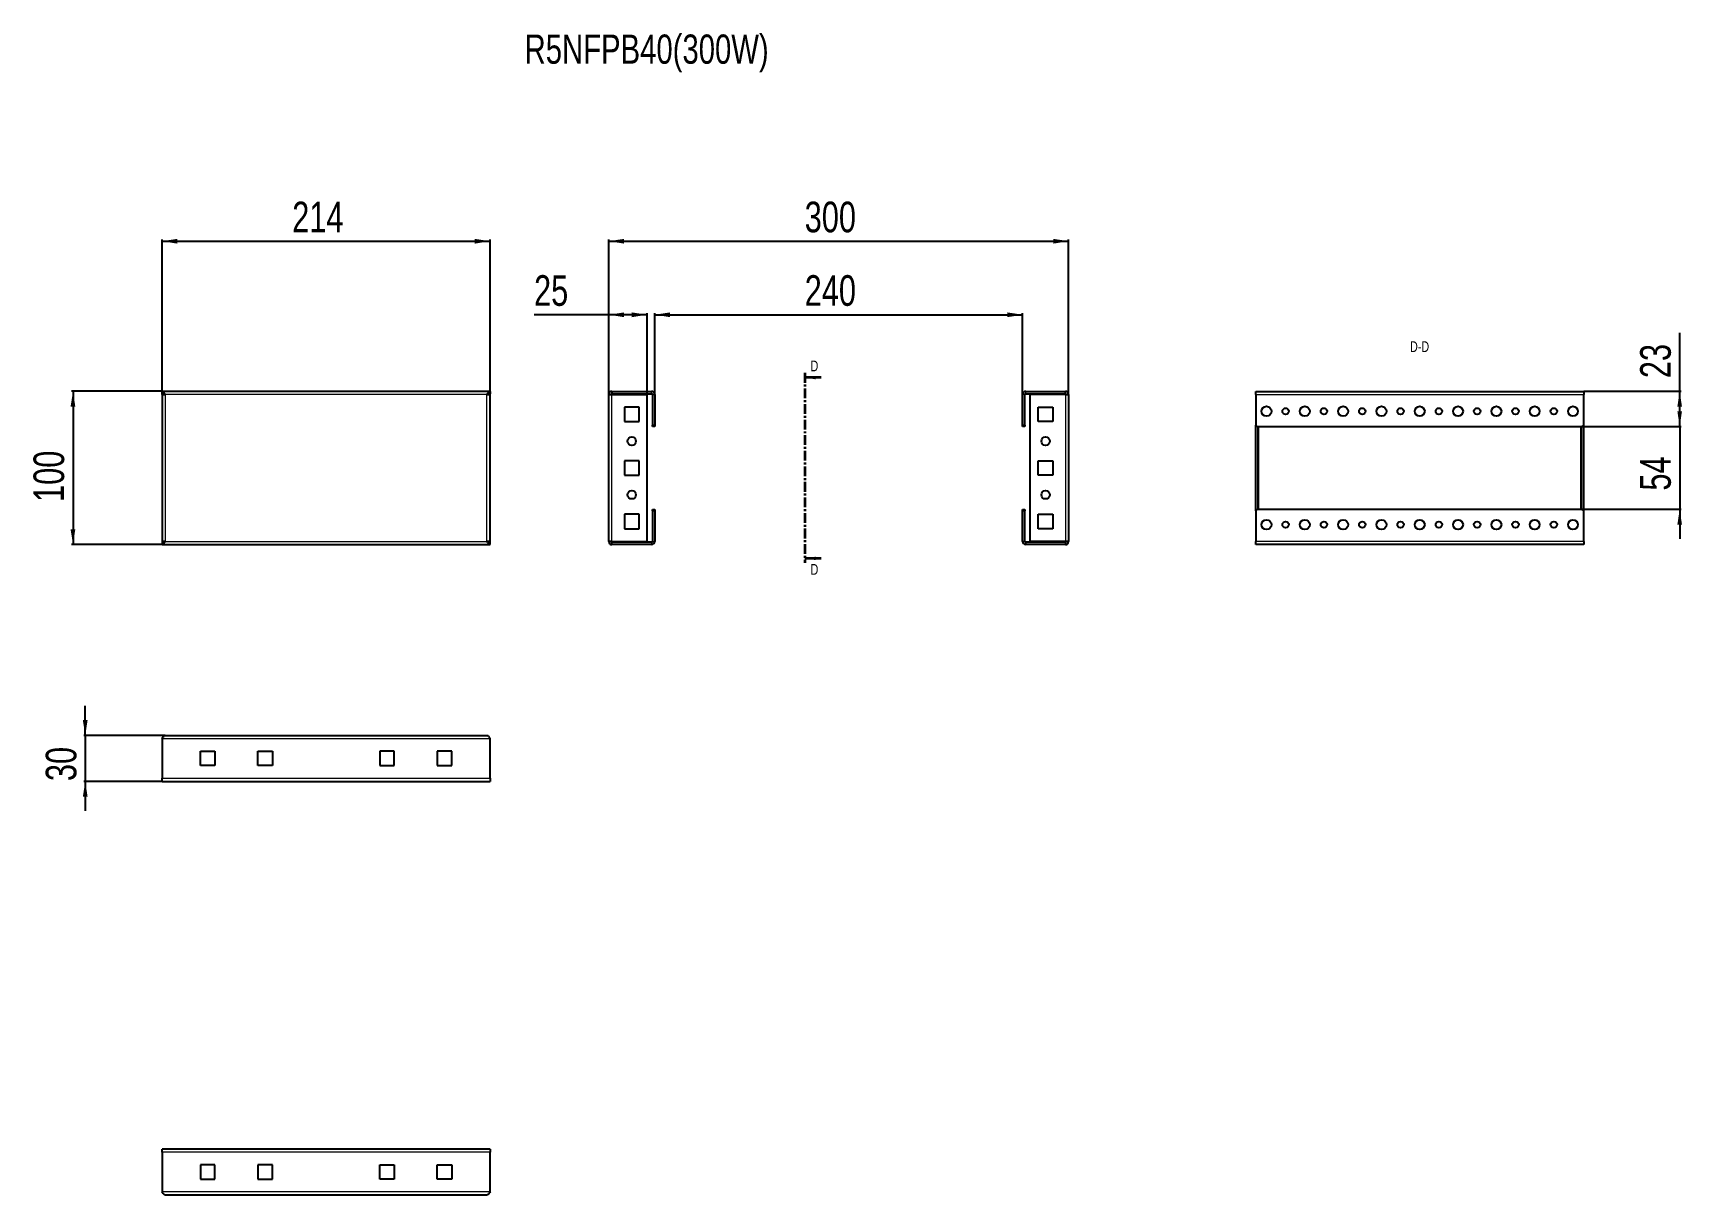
# Model space of a CAD drawing. Header units: millimetres. Extents: x -14 to 1062, y -192 to 566.
import ezdxf

# ---------------------------------------------------------------- set-up
doc = ezdxf.new("R2010")
doc.units = ezdxf.units.MM
doc.linetypes.add('CENTER', pattern=[10.16, 6.35, -1.27, 1.27, -1.27])
doc.layers.add('FORMAT', color=7, linetype='Continuous')
doc.styles.add('SLDTEXTSTYLE0', font='TXT', dxfattribs={"width": 0.75})
doc.dimstyles.new('SLDDIMSTYLE0', dxfattribs={"dimtxt": 20, "dimasz": 10, "dimexe": 0, "dimexo": 0.0625, "dimgap": 5, "dimtad": 2, "dimdec": 1, "dimrnd": 1e-09, "dimzin": 12, "dimdsep": 46, "dimtxsty": 'SLDTEXTSTYLE0', "dimsah": 1, "dimcen": 0.09, "dimadec": 0, "dimazin": 3, "dimtfac": 1, "dimtofl": 0, "dimtmove": 0, "dimatfit": 3, "dimfxl": 0, "dimfrac": 2, "dimtolj": 1, "dimtzin": 12, "dimarcsym": 0})
doc.dimstyles.new('SLDDIMSTYLE1', dxfattribs={"dimtxt": 20, "dimasz": 10, "dimexe": 0, "dimexo": 0.0625, "dimgap": 5, "dimtad": 2, "dimdec": 1, "dimrnd": 1e-09, "dimzin": 12, "dimdsep": 46, "dimtxsty": 'SLDTEXTSTYLE0', "dimsah": 1, "dimcen": 0.09, "dimadec": 0, "dimazin": 3, "dimtfac": 1, "dimtmove": 0, "dimatfit": 0, "dimfxl": 0, "dimfrac": 2, "dimtolj": 1, "dimtzin": 12, "dimarcsym": 0})

# ---------------------------------------------------------------- blocks, each defined once
blk = doc.blocks.new('_D')
at = {"layer": 'FORMAT'}
for p, q in [((70.2, 330.6), (70.2, 431.6)), ((70.2, 430.6), (284.2, 430.6)), ((284.2, 330.6), (284.2, 431.6))]:
    blk.add_line(p, q, dxfattribs=at)
for points in [[(70.2, 430.6), (80.2, 429), (80.2, 432.1)], [(284.2, 430.6), (274.2, 432.1), (274.2, 429)]]:
    blk.add_solid(points, dxfattribs=at)
at = {"layer": 'FORMAT', "insert": (155.1, 456.4), "char_height": 20, "attachment_point": 1, "style": 'SLDTEXTSTYLE0'}
blk.add_mtext('214', dxfattribs=at)
blk = doc.blocks.new('_D_1')
at = {"layer": 'FORMAT'}
for p, q in [((70.2, 332.6), (11.1, 332.6)), ((12.1, 332.6), (12.1, 232.6)), ((70.2, 232.6), (11.1, 232.6))]:
    blk.add_line(p, q, dxfattribs=at)
for points in [[(12.1, 332.6), (10.5, 322.6), (13.6, 322.6)], [(12.1, 232.6), (13.6, 242.6), (10.5, 242.6)]]:
    blk.add_solid(points, dxfattribs=at)
at = {"layer": 'FORMAT', "insert": (-13.7, 260.4), "char_height": 20, "attachment_point": 1, "rotation": 90, "style": 'SLDTEXTSTYLE0'}
blk.add_mtext('100', dxfattribs=at)
blk = doc.blocks.new('_D_2')
at = {"layer": 'FORMAT'}
for p, q in [((361.7, 330.5), (361.7, 431.6)), ((361.7, 430.6), (661.7, 430.6)), ((661.7, 330.5), (661.7, 431.6))]:
    blk.add_line(p, q, dxfattribs=at)
for points in [[(361.7, 430.6), (371.7, 429), (371.7, 432.1)], [(661.7, 430.6), (651.7, 432.1), (651.7, 429)]]:
    blk.add_solid(points, dxfattribs=at)
at = {"layer": 'FORMAT', "insert": (489.5, 456.4), "char_height": 20, "attachment_point": 1, "style": 'SLDTEXTSTYLE0'}
blk.add_mtext('300', dxfattribs=at)
blk = doc.blocks.new('_D_3')
at = {"layer": 'FORMAT'}
for p, q in [((391.7, 330.5), (391.7, 383.6)), ((391.7, 382.6), (631.7, 382.6)), ((631.7, 330.5), (631.7, 383.6))]:
    blk.add_line(p, q, dxfattribs=at)
for points in [[(391.7, 382.6), (401.7, 381), (401.7, 384.1)], [(631.7, 382.6), (621.7, 384.1), (621.7, 381)]]:
    blk.add_solid(points, dxfattribs=at)
at = {"layer": 'FORMAT', "insert": (489.5, 408.4), "char_height": 20, "attachment_point": 1, "style": 'SLDTEXTSTYLE0'}
blk.add_mtext('240', dxfattribs=at)
blk = doc.blocks.new('_D_4')
at = {"layer": 'FORMAT'}
for p, q in [((361.7, 382.6), (312.9, 382.6)), ((361.7, 330.5), (361.7, 383.6)), ((386.7, 382.6), (361.7, 382.6)), ((386.7, 330.6), (386.7, 383.6))]:
    blk.add_line(p, q, dxfattribs=at)
for points in [[(361.7, 382.6), (371.7, 381), (371.7, 384.1)], [(386.7, 382.6), (376.7, 384.1), (376.7, 381)]]:
    blk.add_solid(points, dxfattribs=at)
at = {"layer": 'FORMAT', "insert": (312.9, 408.4), "char_height": 20, "attachment_point": 1, "style": 'SLDTEXTSTYLE0'}
blk.add_mtext('25', dxfattribs=at)
blk = doc.blocks.new('_D_5')
at = {"layer": 'FORMAT'}
for p, q in [((20.1, 108), (20.1, 127.3)), ((72.3, 108), (19.1, 108)), ((20.1, 108), (20.1, 78)), ((70.2, 78), (19.1, 78)), ((20.1, 78), (20.1, 58.8))]:
    blk.add_line(p, q, dxfattribs=at)
for points in [[(20.1, 108), (21.6, 118), (18.5, 118)], [(20.1, 78), (18.5, 68), (21.6, 68)]]:
    blk.add_solid(points, dxfattribs=at)
at = {"layer": 'FORMAT', "insert": (-5.7, 78.2), "char_height": 20, "attachment_point": 1, "rotation": 90, "style": 'SLDTEXTSTYLE0'}
blk.add_mtext('30', dxfattribs=at)
blk = doc.blocks.new('_D_6')
at = {"layer": 'FORMAT'}
for p, q in [((1060.4, 309.6), (1060.4, 328.8)), ((996.8, 309.6), (1061.4, 309.6)), ((1060.4, 309.6), (1060.4, 255.6)), ((996.8, 255.6), (1061.4, 255.6)), ((1060.4, 255.6), (1060.4, 236.3))]:
    blk.add_line(p, q, dxfattribs=at)
for points in [[(1060.4, 309.6), (1061.9, 319.6), (1058.9, 319.6)], [(1060.4, 255.6), (1058.9, 245.6), (1061.9, 245.6)]]:
    blk.add_solid(points, dxfattribs=at)
at = {"layer": 'FORMAT', "insert": (1034.6, 267.8), "char_height": 20, "attachment_point": 1, "rotation": 90, "style": 'SLDTEXTSTYLE0'}
blk.add_mtext('54', dxfattribs=at)
blk = doc.blocks.new('_D_7')
at = {"layer": 'FORMAT'}
for p, q in [((1060.4, 332.6), (1060.4, 370.7)), ((997.8, 332.6), (1061.4, 332.6)), ((1060.4, 309.6), (1060.4, 332.6)), ((996.8, 309.6), (1061.4, 309.6))]:
    blk.add_line(p, q, dxfattribs=at)
for points in [[(1060.4, 332.6), (1058.9, 322.6), (1061.9, 322.6)], [(1060.4, 309.6), (1061.9, 319.6), (1058.9, 319.6)]]:
    blk.add_solid(points, dxfattribs=at)
at = {"layer": 'FORMAT', "insert": (1034.6, 341.2), "char_height": 20, "attachment_point": 1, "rotation": 90, "style": 'SLDTEXTSTYLE0'}
blk.add_mtext('23', dxfattribs=at)

msp = doc.modelspace()

# ---------------------------------------------------------------- linework, layer by layer
at = {"color": 7, "linetype": 'CENTER', "lineweight": 35}
msp.add_line((489.6, 344.57), (489.6, 220.56), dxfattribs=at)
at = {"color": 7, "linetype": 'Continuous', "lineweight": 35}
for p, q in [((500.24, 341.57), (489.6, 341.57)), ((500.24, 223.56), (489.6, 223.56))]:
    msp.add_line(p, q, dxfattribs=at)
at = {"color": 7, "linetype": 'Continuous', "lineweight": 25}
for p, q in [((70.22, 331.07), (70.22, 332.57)), ((284.22, 332.57), (70.22, 332.57)), ((70.22, 331.07), (70.22, 330.57)), ((70.22, 330.57), (70.22, 234.57)), ((70.22, 330.57), (71.72, 330.57)), ((284.22, 330.57), (282.72, 330.57)), ((284.22, 332.57), (284.22, 331.07)), ((284.22, 330.57), (284.22, 331.07)), ((284.22, 234.57), (284.22, 330.57)), ((361.66, 234.67), (361.66, 330.47)), ((363.76, 332.57), (363.76, 331.07)), ((363.76, 332.57), (389.56, 332.57)), ((363.76, 331.07), (389.56, 331.07)), ((363.76, 330.57), (386.66, 330.57)), ((386.66, 234.57), (386.66, 330.57)), ((390.16, 330.47), (390.16, 310.57)), ((391.66, 330.47), (391.66, 310.57)), ((631.66, 310.57), (631.66, 330.47)), ((633.16, 310.57), (633.16, 330.47)), ((633.76, 332.57), (659.56, 332.57)), ((633.76, 331.07), (659.56, 331.07)), ((636.66, 234.57), (636.66, 330.57)), ((659.56, 330.57), (636.66, 330.57)), ((659.56, 331.07), (659.56, 332.57)), ((661.66, 330.47), (661.66, 234.67)), ((783.79, 332.57), (997.79, 332.57)), ((783.79, 330.47), (783.79, 332.57)), ((783.79, 330.47), (783.79, 310.57)), ((997.79, 332.57), (997.79, 330.47)), ((997.79, 310.57), (997.79, 330.47)), ((371.91, 322.32), (371.91, 312.82)), ((381.41, 322.32), (371.91, 322.32)), ((371.91, 312.82), (381.41, 312.82)), ((381.41, 312.82), (381.41, 322.32)), ((641.91, 322.32), (651.41, 322.32)), ((641.91, 312.82), (641.91, 322.32)), ((651.41, 312.82), (641.91, 312.82)), ((651.41, 322.32), (651.41, 312.82)), ((390.16, 310.57), (391.66, 310.57)), ((390.16, 309.57), (390.16, 310.57)), ((391.66, 309.57), (390.16, 309.57)), ((391.66, 310.57), (391.66, 309.57)), ((631.66, 310.57), (633.16, 310.57)), ((631.66, 309.57), (631.66, 310.57)), ((633.16, 309.57), (631.66, 309.57)), ((633.16, 310.57), (633.16, 309.57)), ((783.79, 310.57), (784.79, 309.57)), ((783.79, 254.57), (783.79, 310.57)), ((784.79, 309.57), (996.79, 309.57)), ((785.29, 255.57), (785.29, 309.57)), ((996.29, 255.57), (996.29, 309.57)), ((996.79, 309.57), (997.79, 310.57)), ((997.79, 254.57), (997.79, 310.57)), ((371.91, 287.32), (371.91, 277.82)), ((381.41, 287.32), (371.91, 287.32)), ((381.41, 277.82), (381.41, 287.32)), ((641.91, 287.32), (651.41, 287.32)), ((641.91, 277.82), (641.91, 287.32)), ((651.41, 287.32), (651.41, 277.82)), ((371.91, 277.82), (381.41, 277.82)), ((651.41, 277.82), (641.91, 277.82)), ((381.41, 252.32), (371.91, 252.32)), ((371.91, 252.32), (371.91, 242.82)), ((381.41, 242.82), (381.41, 252.32)), ((390.16, 255.57), (391.66, 255.57)), ((390.16, 254.57), (390.16, 255.57)), ((391.66, 254.57), (390.16, 254.57)), ((390.16, 254.57), (390.16, 234.67)), ((391.66, 255.57), (391.66, 254.57)), ((391.66, 254.57), (391.66, 234.67)), ((631.66, 255.57), (633.16, 255.57)), ((631.66, 254.57), (631.66, 255.57)), ((633.16, 254.57), (631.66, 254.57)), ((631.66, 234.67), (631.66, 254.57)), ((633.16, 255.57), (633.16, 254.57)), ((633.16, 234.67), (633.16, 254.57)), ((641.91, 252.32), (651.41, 252.32)), ((641.91, 242.82), (641.91, 252.32)), ((651.41, 252.32), (651.41, 242.82)), ((784.79, 255.57), (783.79, 254.57)), ((783.79, 254.57), (783.79, 234.67)), ((996.79, 255.57), (784.79, 255.57)), ((997.79, 254.57), (996.79, 255.57)), ((997.79, 234.67), (997.79, 254.57)), ((371.91, 242.82), (381.41, 242.82)), ((651.41, 242.82), (641.91, 242.82)), ((71.72, 234.57), (70.22, 234.57)), ((70.22, 234.57), (70.22, 234.07)), ((70.22, 234.07), (70.22, 232.57)), ((70.22, 232.57), (284.22, 232.57)), ((282.72, 234.57), (284.22, 234.57)), ((284.22, 234.07), (284.22, 234.57)), ((284.22, 232.57), (284.22, 234.07)), ((363.76, 234.57), (386.66, 234.57)), ((363.76, 232.57), (363.76, 234.07)), ((389.56, 234.07), (363.76, 234.07)), ((389.56, 232.57), (363.76, 232.57)), ((659.56, 234.07), (633.76, 234.07)), ((659.56, 232.57), (633.76, 232.57)), ((659.56, 234.57), (636.66, 234.57)), ((659.56, 234.07), (659.56, 232.57)), ((783.79, 232.57), (783.79, 234.67)), ((997.79, 232.57), (783.79, 232.57)), ((997.79, 234.67), (997.79, 232.57)), ((72.32, 108.02), (282.12, 108.02)), ((70.22, 105.92), (70.22, 80.12)), ((95.22, 97.77), (104.72, 97.77)), ((95.22, 88.27), (95.22, 97.77)), ((104.72, 97.77), (104.72, 88.27)), ((132.72, 97.77), (142.22, 97.77)), ((132.72, 88.27), (132.72, 97.77)), ((142.22, 97.77), (142.22, 88.27)), ((221.72, 97.77), (212.22, 97.77)), ((212.22, 97.77), (212.22, 88.27)), ((221.72, 88.27), (221.72, 97.77)), ((249.72, 97.77), (249.72, 88.27)), ((259.22, 97.77), (249.72, 97.77)), ((259.22, 88.27), (259.22, 97.77)), ((284.22, 80.12), (284.22, 105.92)), ((104.72, 88.27), (95.22, 88.27)), ((142.22, 88.27), (132.72, 88.27)), ((212.22, 88.27), (221.72, 88.27)), ((249.72, 88.27), (259.22, 88.27)), ((70.22, 78.02), (70.22, 80.12)), ((70.22, 78.02), (284.22, 78.02)), ((284.22, 80.12), (284.22, 78.02)), ((70.22, -164.08), (70.22, -161.98)), ((284.22, -161.98), (70.22, -161.98)), ((70.22, -164.08), (70.22, -189.88)), ((284.22, -161.98), (284.22, -164.08)), ((284.22, -189.88), (284.22, -164.08)), ((104.72, -172.23), (95.22, -172.23)), ((95.22, -172.23), (95.22, -181.73)), ((95.22, -181.73), (104.72, -181.73)), ((104.72, -181.73), (104.72, -172.23)), ((142.22, -172.23), (132.72, -172.23)), ((132.72, -172.23), (132.72, -181.73)), ((132.72, -181.73), (142.22, -181.73)), ((142.22, -181.73), (142.22, -172.23)), ((212.22, -181.73), (212.22, -172.23)), ((212.22, -172.23), (221.72, -172.23)), ((221.72, -181.73), (212.22, -181.73)), ((221.72, -172.23), (221.72, -181.73)), ((249.72, -172.23), (259.22, -172.23)), ((249.72, -181.73), (249.72, -172.23)), ((259.22, -181.73), (249.72, -181.73)), ((259.22, -172.23), (259.22, -181.73)), ((282.12, -191.98), (72.32, -191.98))]:
    msp.add_line(p, q, dxfattribs=at)
at = {"color": 8, "linetype": 'Continuous', "lineweight": 18}
for p, q in [((72.32, 330.47), (72.32, 234.67)), ((282.12, 330.47), (72.32, 330.47)), ((282.12, 234.67), (282.12, 330.47)), ((363.76, 234.57), (363.76, 330.57)), ((389.56, 331.07), (389.56, 332.57)), ((390.16, 330.47), (391.66, 330.47)), ((633.16, 330.47), (631.66, 330.47)), ((633.76, 331.07), (633.76, 332.57)), ((659.56, 330.57), (659.56, 234.57)), ((783.79, 330.47), (997.79, 330.47)), ((785.89, 255.57), (785.89, 309.57)), ((995.69, 309.57), (995.69, 255.57)), ((72.32, 234.67), (282.12, 234.67)), ((389.56, 234.07), (389.56, 232.57)), ((390.16, 234.67), (391.66, 234.67)), ((633.16, 234.67), (631.66, 234.67)), ((633.76, 234.07), (633.76, 232.57)), ((997.79, 234.67), (783.79, 234.67)), ((70.22, 105.92), (284.22, 105.92)), ((70.22, 80.12), (284.22, 80.12)), ((284.22, -164.08), (70.22, -164.08)), ((284.22, -189.88), (70.22, -189.88))]:
    msp.add_line(p, q, dxfattribs=at)
at = {"color": 7, "linetype": 'Continuous', "lineweight": 25}
for centre, radius in [((790.79, 319.57), 3.25), ((815.79, 319.57), 3.25), ((840.79, 319.57), 3.25), ((865.79, 319.57), 3.25), ((890.79, 319.57), 3.25), ((915.79, 319.57), 3.25), ((940.79, 319.57), 3.25), ((965.79, 319.57), 3.25), ((990.79, 319.57), 3.25), ((803.29, 319.57), 2.1), ((828.29, 319.57), 2.1), ((853.29, 319.57), 2.1), ((878.29, 319.57), 2.1), ((903.29, 319.57), 2.1), ((928.29, 319.57), 2.1), ((953.29, 319.57), 2.1), ((978.29, 319.57), 2.1), ((376.66, 300.07), 2.75), ((646.66, 300.07), 2.75), ((376.66, 265.07), 2.75), ((646.66, 265.07), 2.75), ((790.79, 245.57), 3.25), ((803.29, 245.57), 2.1), ((815.79, 245.57), 3.25), ((828.29, 245.57), 2.1), ((840.79, 245.57), 3.25), ((853.29, 245.57), 2.1), ((865.79, 245.57), 3.25), ((878.29, 245.57), 2.1), ((890.79, 245.57), 3.25), ((903.29, 245.57), 2.1), ((915.79, 245.57), 3.25), ((928.29, 245.57), 2.1), ((940.79, 245.57), 3.25), ((953.29, 245.57), 2.1), ((965.79, 245.57), 3.25), ((978.29, 245.57), 2.1), ((990.79, 245.57), 3.25)]:
    msp.add_circle(centre, radius, dxfattribs=at)
for centre, radius, start, end in [((389.56, 330.47), 2.1, 0, 90), ((389.56, 330.47), 0.6, 0, 90), ((633.76, 330.47), 2.1, 90, 180), ((633.76, 330.47), 0.6, 90, 180), ((389.56, 234.67), 2.1, 270, 0), ((389.56, 234.67), 0.6, 270, 0), ((633.76, 234.67), 2.1, 180, 270), ((633.76, 234.67), 0.6, 180, 270)]:
    msp.add_arc(centre, radius, start, end, dxfattribs=at)
for points, knots in [([(72.32, 330.47), (72.14, 330.75), (71.78, 331.31), (71.25, 332.01), (70.73, 332.48), (70.38, 332.54), (70.22, 332.57)], [0, 0, 0, 0, 0.2547527, 0.5096447, 0.7645377, 1, 1, 1, 1]), ([(72.32, 330.47), (72.14, 330.55), (71.77, 330.71), (71.08, 330.98), (70.56, 331.03), (70.22, 331.07)], [0, 0, 0, 0, 0.2598775, 0.5197391, 1, 1, 1, 1]), ([(661.66, 330.47), (661.63, 330.75), (661.56, 331.31), (661.06, 332.01), (660.36, 332.48), (659.82, 332.54), (659.56, 332.57)], [0, 0, 0, 0, 0.2547527, 0.5096447, 0.7645377, 1, 1, 1, 1]), ([(660.16, 330.47), (660.15, 330.55), (660.13, 330.71), (659.94, 330.98), (659.71, 331.03), (659.56, 331.07)], [0, 0, 0, 0, 0.2598775, 0.5197391, 1, 1, 1, 1]), ([(282.12, 108.02), (282.3, 107.99), (282.65, 107.92), (283.19, 107.42), (283.71, 106.72), (284.06, 106.18), (284.22, 105.92)], [0, 0, 0, 0, 0.2547527, 0.5096447, 0.7645377, 1, 1, 1, 1]), ([(72.32, -191.98), (72.14, -191.95), (71.78, -191.88), (71.25, -191.38), (70.73, -190.68), (70.38, -190.14), (70.22, -189.88)], [0, 0, 0, 0, 0.2547527, 0.5096447, 0.7645377, 1, 1, 1, 1])]:
    msp.add_open_spline(points, degree=3, knots=knots, dxfattribs=at)
for points in [[(70.22, 330.57), (70.25, 330.56), (70.31, 330.54), (70.8, 330.52), (71.49, 330.49), (72.04, 330.47), (72.32, 330.47)], [(284.22, 332.57), (284.04, 332.53), (283.69, 332.47), (283.17, 331.99), (282.64, 331.29), (282.29, 330.74), (282.12, 330.47)], [(284.22, 331.07), (283.87, 331.03), (283.17, 330.95), (282.47, 330.63), (282.12, 330.47)], [(282.12, 330.47), (282.39, 330.47), (282.95, 330.49), (283.64, 330.52), (284.13, 330.54), (284.19, 330.56), (284.22, 330.57)], [(363.76, 332.57), (363.49, 332.53), (362.94, 332.47), (362.24, 331.99), (361.76, 331.29), (361.69, 330.74), (361.66, 330.47)], [(361.66, 330.47), (361.69, 330.47), (361.76, 330.49), (362.24, 330.52), (362.94, 330.54), (363.49, 330.56), (363.76, 330.57)], [(363.76, 331.07), (363.6, 331.03), (363.27, 330.95), (363.2, 330.63), (363.16, 330.47)], [(659.56, 330.57), (659.84, 330.56), (660.39, 330.54), (661.08, 330.52), (661.57, 330.49), (661.63, 330.47), (661.66, 330.47)], [(72.32, 234.67), (72.04, 234.66), (71.49, 234.64), (70.8, 234.62), (70.31, 234.59), (70.25, 234.57), (70.22, 234.57)], [(70.22, 232.57), (70.39, 232.6), (70.74, 232.66), (71.27, 233.15), (71.79, 233.84), (72.14, 234.39), (72.32, 234.67)], [(70.22, 234.07), (70.57, 234.1), (71.27, 234.18), (71.97, 234.5), (72.32, 234.67)], [(282.12, 234.67), (282.29, 234.39), (282.64, 233.84), (283.17, 233.15), (283.69, 232.66), (284.04, 232.6), (284.22, 232.57)], [(282.12, 234.67), (282.47, 234.5), (283.17, 234.18), (283.87, 234.1), (284.22, 234.07)], [(284.22, 234.57), (284.19, 234.57), (284.13, 234.59), (283.64, 234.62), (282.95, 234.64), (282.39, 234.66), (282.12, 234.67)], [(363.76, 234.57), (363.49, 234.57), (362.94, 234.59), (362.24, 234.62), (361.76, 234.64), (361.69, 234.66), (361.66, 234.67)], [(361.66, 234.67), (361.69, 234.39), (361.76, 233.84), (362.24, 233.15), (362.94, 232.66), (363.49, 232.6), (363.76, 232.57)], [(363.16, 234.67), (363.2, 234.5), (363.27, 234.18), (363.6, 234.1), (363.76, 234.07)], [(661.66, 234.67), (661.63, 234.66), (661.57, 234.64), (661.08, 234.62), (660.39, 234.59), (659.84, 234.57), (659.56, 234.57)], [(659.56, 234.07), (659.72, 234.1), (660.05, 234.18), (660.12, 234.5), (660.16, 234.67)], [(659.56, 232.57), (659.84, 232.6), (660.39, 232.66), (661.08, 233.15), (661.57, 233.84), (661.63, 234.39), (661.66, 234.67)], [(70.22, 105.92), (70.39, 106.19), (70.74, 106.75), (71.27, 107.44), (71.79, 107.92), (72.14, 107.99), (72.32, 108.02)], [(284.22, -189.88), (284.04, -190.16), (283.69, -190.71), (283.17, -191.4), (282.64, -191.89), (282.29, -191.95), (282.12, -191.98)]]:
    msp.add_open_spline(points, degree=3, dxfattribs=at)
at = {"color": 7, "linetype": 'Continuous', "lineweight": 35}
for points in [[(489.6, 341.57), (496.6, 340.45), (496.6, 342.69)], [(489.6, 223.56), (496.6, 222.44), (496.6, 224.68)]]:
    msp.add_solid(points, dxfattribs=at)

# ---------------------------------------------------------------- texts
at = {"color": 7, "linetype": 'Continuous', "char_height": 7, "attachment_point": 1, "style": 'SLDTEXTSTYLE0'}
for insert in [(493.31, 352.67), (493.31, 219.86)]:
    msp.add_mtext('D', dxfattribs=dict(at, insert=insert))
at = {"layer": 'FORMAT', "style": 'SLDTEXTSTYLE0'}
for s, insert, char_height, attachment_point in [('R5NFPB40(300W)', (306.74, 565.48), 19.05, 1), ('D-D', (890.69, 365.26), 7, 2)]:
    msp.add_mtext(s, dxfattribs=dict(at, insert=insert, char_height=char_height, attachment_point=attachment_point))

# ---------------------------------------------------------------- dimensions: what is measured, and where the dimension line sits
at = {"layer": 'FORMAT'}
for base, p1, p2, picture, middle in [((284.22, 430.57), (70.22, 330.57), (284.22, 330.57), '_D', (177.22, 430.57)), ((661.66, 430.57), (361.66, 330.47), (661.66, 330.47), '_D_2', (511.66, 430.57)), ((361.66, 382.57), (386.66, 330.57), (361.66, 330.47), '_D_4', (327.66, 382.57)), ((631.66, 382.57), (391.66, 330.47), (631.66, 330.47), '_D_3', (511.66, 382.57))]:
    dim = msp.add_linear_dim(base=base, p1=p1, p2=p2, dimstyle='SLDDIMSTYLE0', dxfattribs=at)
    dim.commit()
    dim.dimension.update_dxf_attribs({"geometry": picture, "text_midpoint": middle, "dimtype": 160})
for base, p1, p2, dimstyle, picture, middle in [((1060.39, 332.57), (996.79, 309.57), (997.79, 332.57), 'SLDDIMSTYLE0', '_D_7', (1060.39, 355.95)), ((12.05, 232.57), (70.22, 332.57), (70.22, 232.57), 'SLDDIMSTYLE0', '_D_1', (12.05, 282.57)), ((1060.39, 255.57), (996.79, 309.57), (996.79, 255.57), 'SLDDIMSTYLE1', '_D_6', (1060.39, 282.57)), ((20.05, 78.02), (72.32, 108.02), (70.22, 78.02), 'SLDDIMSTYLE1', '_D_5', (20.05, 93.02))]:
    dim = msp.add_linear_dim(base=base, p1=p1, p2=p2, angle=90, dimstyle=dimstyle, dxfattribs=at)
    dim.commit()
    dim.dimension.update_dxf_attribs({"geometry": picture, "text_midpoint": middle, "dimtype": 160})

doc.saveas('drawing.dxf')
